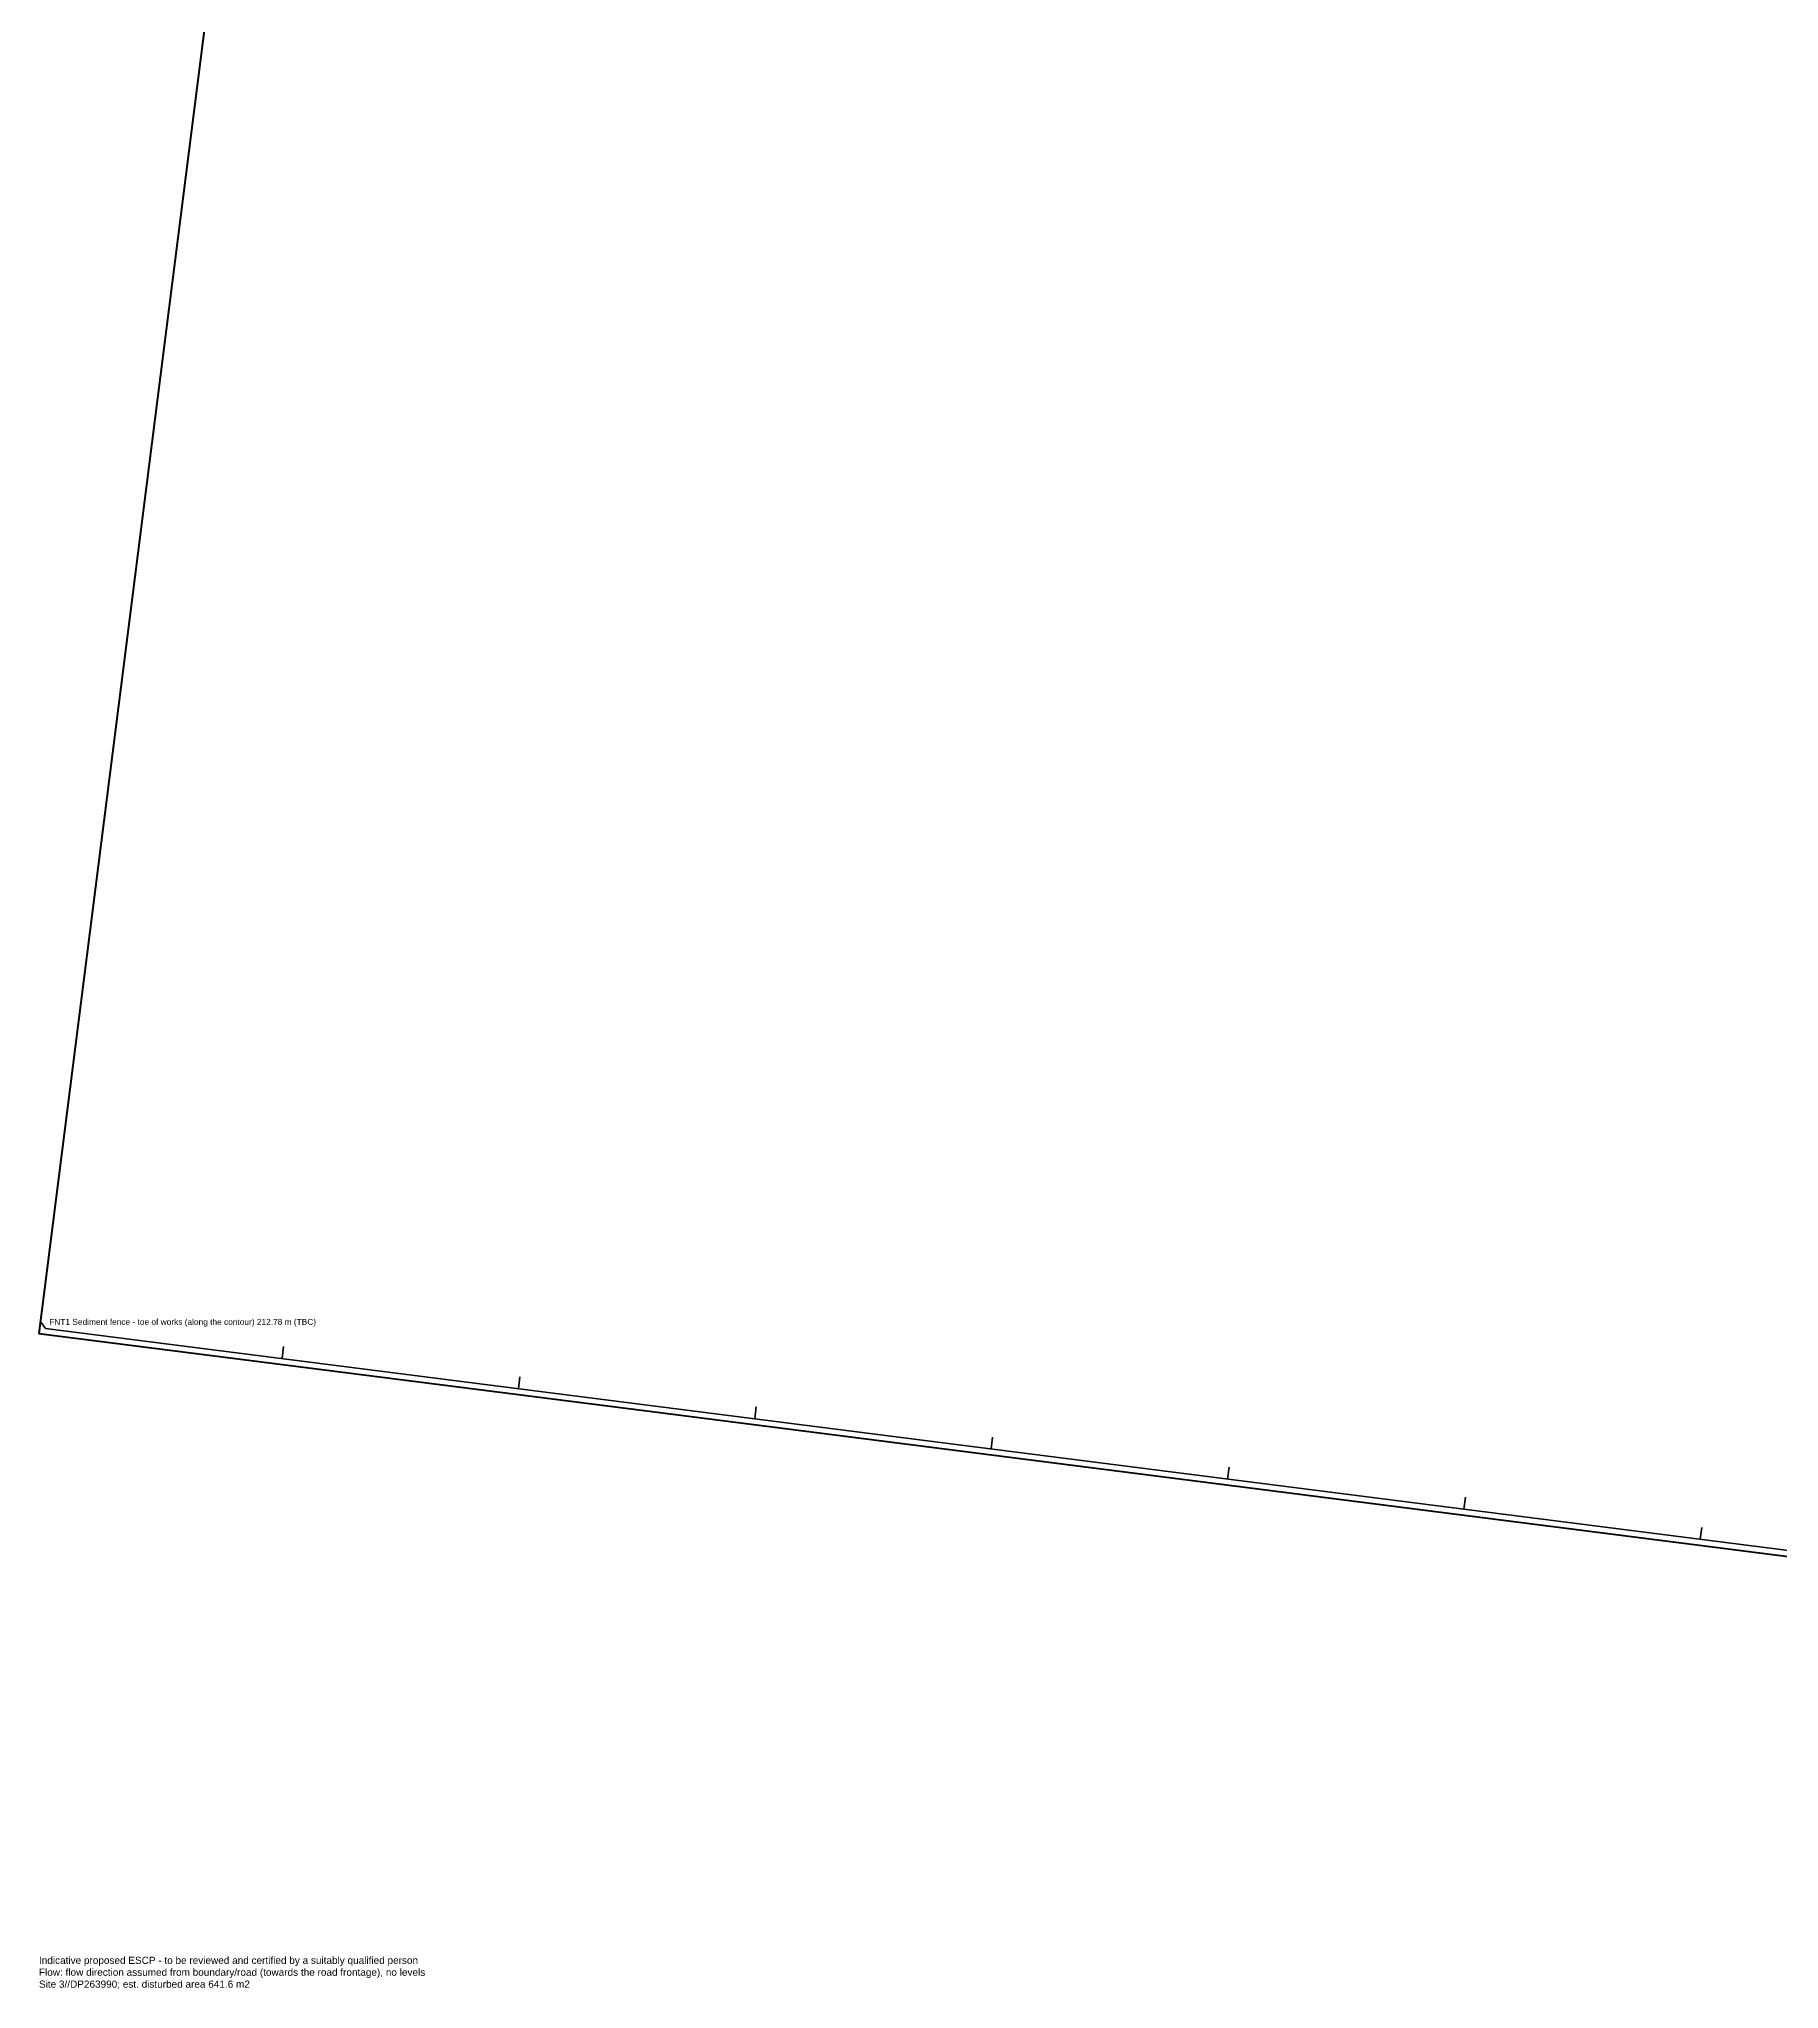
# Model space of a CAD drawing. Header units: metres. Extents: x 227626 to 228210, y 6571811 to 6573120.
# Drawn here: x 227625.8 to 227771.8, y 6571810.6 to 6571974.2 of the extents above; entities that cross this region are included whole.
import ezdxf

# ---------------------------------------------------------------- set-up
doc = ezdxf.new("R2010")
doc.units = ezdxf.units.M
for name, color, linetype, lineweight in [('C-ESC-FENC', 1, 'CONTINUOUS', 35), ('C-ESC-NOTE', 7, 'CONTINUOUS', 18), ('C-PROP-BDY', 3, 'CONTINUOUS', 50)]:
    doc.layers.add(name, color=color, linetype=linetype, lineweight=lineweight)
doc.styles.add('JCE', font='arial.ttf')

msp = doc.modelspace()

# ---------------------------------------------------------------- linework, layer by layer
at = {"layer": 'C-ESC-FENC'}
for points in [[(227626.31, 6571866.01), (227625.92, 6571866.52)], [(227626.31, 6571866.01), (227837.39, 6571839.12)], [(227646.15, 6571863.49), (227646.28, 6571864.48)], [(227665.99, 6571860.96), (227666.12, 6571861.95)], [(227685.83, 6571858.43), (227685.96, 6571859.42)], [(227705.67, 6571855.9), (227705.8, 6571856.89)], [(227725.51, 6571853.37), (227725.64, 6571854.37)], [(227745.35, 6571850.84), (227745.48, 6571851.84)], [(227765.19, 6571848.32), (227765.32, 6571849.31)]]:
    msp.add_lwpolyline(points, dxfattribs=at)
at = {"layer": 'C-PROP-BDY'}
msp.add_lwpolyline([(228184.96, 6573064.69), (227784.61, 6573120), (227625.75, 6571865.58), (227673.7, 6571859.47), (228025.27, 6571814.67)], close=True, dxfattribs=at)

# ---------------------------------------------------------------- texts
at = {"layer": 'C-ESC-NOTE', "style": 'JCE'}
for s, height, p in [('FNT1 Sediment fence - toe of works (along the contour) 212.78 m (TBC)', 0.5, (227626.61, 6571866.31)), ('Indicative proposed ESCP - to be reviewed and certified by a suitably qualified person', 0.6, (227625.75, 6571812.67)), ('Site 3//DP263990; est. disturbed area 641.6 m2', 0.6, (227625.75, 6571810.67)), ('Flow: flow direction assumed from boundary/road (towards the road frontage), no levels', 0.6, (227625.75, 6571811.67))]:
    msp.add_text(s, height=height, dxfattribs=at).set_placement(p)

doc.saveas('drawing.dxf')
